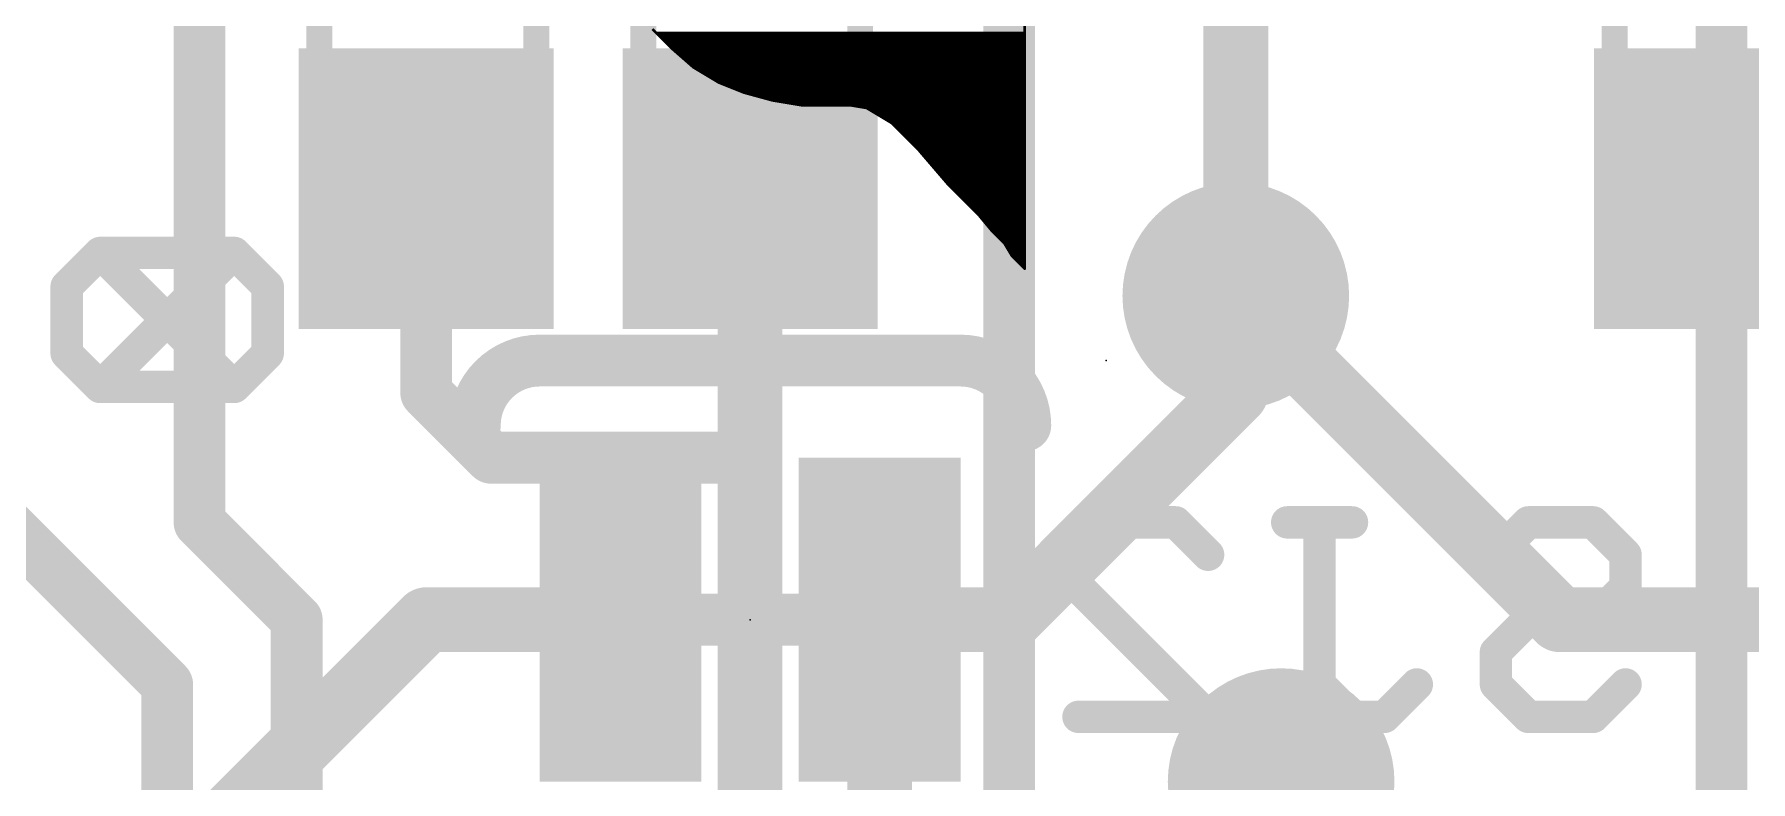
# Model space of a CAD drawing. Extents: x -33 to 74, y -18 to 36.
# Drawn here: x 6.08 to 12.81, y 24.76 to 27.7 of the extents above; entities that cross this region are included whole.
import ezdxf

# ---------------------------------------------------------------- set-up
doc = ezdxf.new("R2010")
doc.units = 0
for name, color, linetype in [('1', 12, 'CONTINUOUS'), ('16', 132, 'CONTINUOUS'), ('18', 110, 'CONTINUOUS'), ('21', 41, 'CONTINUOUS'), ('22', 40, 'CONTINUOUS'), ('24', 53, 'CONTINUOUS'), ('51', 53, 'CONTINUOUS')]:
    doc.layers.add(name, color=color, linetype=linetype)

# ---------------------------------------------------------------- blocks, each defined once
blk = doc.blocks.new('RECT')
blk.add_solid([(-0.5, -0.5), (0.5, -0.5), (-0.5, 0.5), (0.5, 0.5)])
blk = doc.blocks.new('ROUNDV')
at = {"const_width": 0.5}
blk.add_lwpolyline([(0, -0.25, 1), (0, 0.25, 1), (0, -0.25)], format="xyb", dxfattribs=at)

msp = doc.modelspace()

# ---------------------------------------------------------------- linework, layer by layer
at = {"layer": '1'}
for points, const_width in [([(10.795, 31.115), (10.795, 26.67)], 0.254), ([(6.731, 28.79), (6.731, 25.781)], 0.2032), ([(9.906, 23.876), (9.906, 28.79)], 0.2032), ([(8.89, 27.09), (8.89, 26.035)], 0.254), ([(7.62, 27.09), (7.62, 26.289)], 0.2032), ([(13.55, 27.09), (12.7, 27.09)], 0.2032), ([(12.065, 25.4), (10.795, 26.67)], 0.254), ([(6.604, 25.146), (5.08, 26.67)], 0.2032), ([(7.62, 26.289), (7.874, 26.035)], 0.2032), ([(7.874, 26.035), (8.89, 26.035)], 0.2032), ([(8.89, 26.035), (8.89, 24.13)], 0.254), ([(6.731, 25.781), (7.112, 25.4)], 0.2032), ([(12.065, 25.4), (13.97, 25.4)], 0.254), ([(7.112, 25.4), (7.112, 24.511)], 0.2032), ([(6.604, 22.86), (6.604, 25.146)], 0.2032)]:
    msp.add_lwpolyline(points, dxfattribs=dict(at, const_width=const_width))
for points, const_width in [([(8.9535, 27.09, 1), (8.8265, 27.09)], 0.127), ([(7.6708, 27.09, 1), (7.5692, 27.09)], 0.1016), ([(12.7, 27.1408, 1), (12.7, 27.0392)], 0.1016), ([(10.8399, 26.7149, 1), (10.7501, 26.6251)], 0.127), ([(10.7315, 26.67, 1), (10.8585, 26.67)], 0.127), ([(7.6559, 26.3249, 1), (7.5841, 26.2531)], 0.1016), ([(7.5692, 26.289, 1), (7.6708, 26.289)], 0.1016), ([(7.874, 26.0858, 1), (7.874, 25.9842)], 0.1016), ([(7.8381, 25.9991, 1), (7.9099, 26.0709)], 0.1016), ([(8.9535, 26.035, 1), (8.8265, 26.035)], 0.127), ([(8.89, 25.9842, 1), (8.89, 26.0858)], 0.1016), ([(8.8265, 26.035, 1), (8.9535, 26.035)], 0.127), ([(6.7669, 25.8169, 1), (6.6951, 25.7451)], 0.1016), ([(6.6802, 25.781, 1), (6.7818, 25.781)], 0.1016), ([(12.065, 25.4635, 1), (12.065, 25.3365)], 0.127), ([(7.1628, 25.4, 1), (7.0612, 25.4)], 0.1016), ([(7.0761, 25.3641, 1), (7.1479, 25.4359)], 0.1016), ([(12.0201, 25.3551, 1), (12.1099, 25.4449)], 0.127), ([(6.6548, 25.146, 1), (6.5532, 25.146)], 0.1016), ([(6.5681, 25.1101, 1), (6.6399, 25.1819)], 0.1016)]:
    msp.add_lwpolyline(points, format="xyb", dxfattribs=dict(at, const_width=const_width))
at = {"layer": '16'}
for points, const_width in [([(12.7, 30.48), (12.7, 22.86)], 0.2032), ([(10.795, 26.289), (10.795, 26.67)], 0.254), ([(9.906, 25.4), (10.795, 26.289)], 0.254), ([(7.62, 25.4), (6.731, 24.511)], 0.254), ([(8.382, 25.4), (7.62, 25.4)], 0.254), ([(9.398, 25.4), (9.398, 24.638)], 0.254), ([(9.398, 25.4), (9.906, 25.4)], 0.254), ([(8.509, 25.4), (9.271, 25.4)], 0.2032), ([(9.398, 24.638), (8.763, 24.003)], 0.254)]:
    msp.add_lwpolyline(points, dxfattribs=dict(at, const_width=const_width))
for points, const_width in [([(10.8585, 26.67, 1), (10.7315, 26.67)], 0.127), ([(10.8399, 26.2441, 1), (10.7501, 26.3339)], 0.127), ([(10.7315, 26.289, 1), (10.8585, 26.289)], 0.127), ([(7.62, 25.4635, 1), (7.62, 25.3365)], 0.127), ([(7.6649, 25.3551, 1), (7.5751, 25.4449)], 0.127), ([(8.382, 25.3365, 1), (8.382, 25.4635)], 0.127), ([(9.4615, 25.4, 1), (9.3345, 25.4)], 0.127), ([(9.398, 25.4635, 1), (9.398, 25.3365)], 0.127), ([(9.906, 25.3365, 1), (9.906, 25.4635)], 0.127), ([(8.509, 25.4508, 1), (8.509, 25.3492)], 0.1016), ([(9.271, 25.3492, 1), (9.271, 25.4508)], 0.1016), ([(9.8611, 25.4449, 1), (9.9509, 25.3551)], 0.127)]:
    msp.add_lwpolyline(points, format="xyb", dxfattribs=dict(at, const_width=const_width))
at = {"layer": '21', "const_width": 0.127}
for points in [[(6.2096, 26.7066), (6.341, 26.8379)], [(6.341, 26.8379), (6.8664, 26.8379)], [(6.8664, 26.3125), (6.341, 26.8379)], [(6.8664, 26.8379), (6.9977, 26.7066)], [(6.2096, 26.4439), (6.2096, 26.7066)], [(6.9977, 26.7066), (6.9977, 26.4439)], [(6.341, 26.3125), (6.2096, 26.4439)], [(6.9977, 26.4439), (6.8664, 26.3125)], [(6.8664, 26.3125), (6.341, 26.3125)]]:
    msp.add_lwpolyline(points, dxfattribs=at)
at = {"layer": '21', "const_width": 0.0635}
for points in [[(6.341, 26.8696, 1), (6.341, 26.8061)], [(6.3634, 26.8603, 1), (6.3185, 26.8154)], [(6.3634, 26.8154, 1), (6.3185, 26.8603)], [(6.8888, 26.8603, 1), (6.8439, 26.8154)], [(6.8664, 26.8061, 1), (6.8664, 26.8696)], [(6.2414, 26.7066, 1), (6.1779, 26.7066)], [(6.1872, 26.729, 1), (6.2321, 26.6841)], [(7.0294, 26.7066, 1), (6.966, 26.7066)], [(6.9752, 26.6841, 1), (7.0202, 26.729)], [(6.2321, 26.4663, 1), (6.1872, 26.4214)], [(6.1779, 26.4439, 1), (6.2414, 26.4439)], [(6.966, 26.4439, 1), (7.0294, 26.4439)], [(7.0202, 26.4214, 1), (6.9752, 26.4663)], [(6.341, 26.3443, 1), (6.341, 26.2808)], [(6.3185, 26.2901, 1), (6.3634, 26.335)], [(6.8439, 26.335, 1), (6.8888, 26.2901)], [(6.8439, 26.2901, 1), (6.8888, 26.335)], [(6.8664, 26.2808, 1), (6.8664, 26.3443)]]:
    msp.add_lwpolyline(points, format="xyb", dxfattribs=at)
at = {"layer": '22'}
for points, const_width in [([(9.967, 28.146), (9.967, 26.776)], 0.01), ([(8.587, 27.636), (8.507, 27.716)], 0.01), ([(8.523, 27.7), (9.967, 27.7)], 0.01), ([(8.533, 27.69), (9.967, 27.69)], 0.01), ([(8.543, 27.68), (9.967, 27.68)], 0.01), ([(8.553, 27.67), (9.967, 27.67)], 0.01), ([(8.563, 27.66), (9.967, 27.66)], 0.01), ([(8.573, 27.65), (9.967, 27.65)], 0.01), ([(8.583, 27.64), (9.967, 27.64)], 0.01), ([(8.667, 27.566), (8.587, 27.636)], 0.01), ([(8.5939, 27.63), (9.967, 27.63)], 0.01), ([(8.6053, 27.62), (9.967, 27.62)], 0.01), ([(8.6167, 27.61), (9.967, 27.61)], 0.01), ([(8.6281, 27.6), (9.967, 27.6)], 0.01), ([(8.6396, 27.59), (9.967, 27.59)], 0.01), ([(8.651, 27.58), (9.967, 27.58)], 0.01), ([(8.6624, 27.57), (9.967, 27.57)], 0.01), ([(8.767, 27.506), (8.667, 27.566)], 0.01), ([(8.677, 27.56), (9.967, 27.56)], 0.01), ([(8.6937, 27.55), (9.967, 27.55)], 0.01), ([(8.7103, 27.54), (9.967, 27.54)], 0.01), ([(8.727, 27.53), (9.967, 27.53)], 0.01), ([(8.7437, 27.52), (9.967, 27.52)], 0.01), ([(8.7603, 27.51), (9.967, 27.51)], 0.01), ([(8.867, 27.466), (8.767, 27.506)], 0.01), ([(8.782, 27.5), (9.967, 27.5)], 0.01), ([(8.807, 27.49), (9.967, 27.49)], 0.01), ([(8.832, 27.48), (9.967, 27.48)], 0.01), ([(8.857, 27.47), (9.967, 27.47)], 0.01), ([(8.977, 27.436), (8.867, 27.466)], 0.01), ([(8.889, 27.46), (9.967, 27.46)], 0.01), ([(8.9257, 27.45), (9.967, 27.45)], 0.01), ([(8.9623, 27.44), (9.967, 27.44)], 0.01), ([(9.097, 27.416), (8.977, 27.436)], 0.01), ([(9.013, 27.43), (9.967, 27.43)], 0.01), ([(9.073, 27.42), (9.967, 27.42)], 0.01), ([(9.287, 27.416), (9.097, 27.416)], 0.01), ([(9.347, 27.406), (9.287, 27.416)], 0.01), ([(9.323, 27.41), (9.967, 27.41)], 0.01), ([(9.447, 27.346), (9.347, 27.406)], 0.01), ([(9.357, 27.4), (9.967, 27.4)], 0.01), ([(9.3737, 27.39), (9.967, 27.39)], 0.01), ([(9.3903, 27.38), (9.967, 27.38)], 0.01), ([(9.407, 27.37), (9.967, 27.37)], 0.01), ([(9.4237, 27.36), (9.967, 27.36)], 0.01), ([(9.4403, 27.35), (9.967, 27.35)], 0.01), ([(9.547, 27.246), (9.447, 27.346)], 0.01), ([(9.453, 27.34), (9.967, 27.34)], 0.01), ([(9.463, 27.33), (9.967, 27.33)], 0.01), ([(9.473, 27.32), (9.967, 27.32)], 0.01), ([(9.483, 27.31), (9.967, 27.31)], 0.01), ([(9.493, 27.3), (9.967, 27.3)], 0.01), ([(9.503, 27.29), (9.967, 27.29)], 0.01), ([(9.513, 27.28), (9.967, 27.28)], 0.01), ([(9.523, 27.27), (9.967, 27.27)], 0.01), ([(9.533, 27.26), (9.967, 27.26)], 0.01), ([(9.543, 27.25), (9.967, 27.25)], 0.01), ([(9.667, 27.106), (9.547, 27.246)], 0.01), ([(9.5521, 27.24), (9.967, 27.24)], 0.01), ([(9.5607, 27.23), (9.967, 27.23)], 0.01), ([(9.5693, 27.22), (9.967, 27.22)], 0.01), ([(9.5779, 27.21), (9.967, 27.21)], 0.01), ([(9.5864, 27.2), (9.967, 27.2)], 0.01), ([(9.595, 27.19), (9.967, 27.19)], 0.01), ([(9.6036, 27.18), (9.967, 27.18)], 0.01), ([(9.6121, 27.17), (9.967, 27.17)], 0.01), ([(9.6207, 27.16), (9.967, 27.16)], 0.01), ([(9.6293, 27.15), (9.967, 27.15)], 0.01), ([(9.6379, 27.14), (9.967, 27.14)], 0.01), ([(9.6464, 27.13), (9.967, 27.13)], 0.01), ([(9.655, 27.12), (9.967, 27.12)], 0.01), ([(9.6636, 27.11), (9.967, 27.11)], 0.01), ([(9.787, 26.986), (9.667, 27.106)], 0.01), ([(9.673, 27.1), (9.967, 27.1)], 0.01), ([(9.683, 27.09), (9.967, 27.09)], 0.01), ([(9.693, 27.08), (9.967, 27.08)], 0.01), ([(9.703, 27.07), (9.967, 27.07)], 0.01), ([(9.713, 27.06), (9.967, 27.06)], 0.01), ([(9.723, 27.05), (9.967, 27.05)], 0.01), ([(9.733, 27.04), (9.967, 27.04)], 0.01), ([(9.743, 27.03), (9.967, 27.03)], 0.01), ([(9.753, 27.02), (9.967, 27.02)], 0.01), ([(9.763, 27.01), (9.967, 27.01)], 0.01), ([(9.773, 27), (9.967, 27)], 0.01), ([(9.783, 26.99), (9.967, 26.99)], 0.01), ([(9.837, 26.926), (9.787, 26.986)], 0.01), ([(9.792, 26.98), (9.967, 26.98)], 0.01), ([(9.8003, 26.97), (9.967, 26.97)], 0.01), ([(9.8087, 26.96), (9.967, 26.96)], 0.01), ([(9.817, 26.95), (9.967, 26.95)], 0.01), ([(9.8253, 26.94), (9.967, 26.94)], 0.01), ([(9.8337, 26.93), (9.967, 26.93)], 0.01), ([(9.887, 26.876), (9.837, 26.926)], 0.01), ([(6.3416, 26.8379), (6.2103, 26.7066)], 0.127), ([(6.867, 26.8379), (6.3416, 26.8379)], 0.127), ([(6.3416, 26.3125), (6.867, 26.8379)], 0.127), ([(6.9984, 26.7066), (6.867, 26.8379)], 0.127), ([(9.843, 26.92), (9.967, 26.92)], 0.01), ([(9.853, 26.91), (9.967, 26.91)], 0.01), ([(9.863, 26.9), (9.967, 26.9)], 0.01), ([(9.873, 26.89), (9.967, 26.89)], 0.01), ([(9.883, 26.88), (9.967, 26.88)], 0.01), ([(9.917, 26.826), (9.887, 26.876)], 0.01), ([(9.8906, 26.87), (9.967, 26.87)], 0.01), ([(9.8966, 26.86), (9.967, 26.86)], 0.01), ([(9.9026, 26.85), (9.967, 26.85)], 0.01), ([(9.9086, 26.84), (9.967, 26.84)], 0.01), ([(9.9146, 26.83), (9.967, 26.83)], 0.01), ([(9.967, 26.776), (9.917, 26.826)], 0.01), ([(9.923, 26.82), (9.967, 26.82)], 0.01), ([(9.933, 26.81), (9.967, 26.81)], 0.01), ([(9.943, 26.8), (9.967, 26.8)], 0.01), ([(9.953, 26.79), (9.967, 26.79)], 0.01), ([(6.2103, 26.7066), (6.2103, 26.4439)], 0.127), ([(6.9984, 26.4439), (6.9984, 26.7066)], 0.127), ([(9.963, 26.78), (9.967, 26.78)], 0.01), ([(6.2103, 26.4439), (6.3416, 26.3125)], 0.127), ([(6.867, 26.3125), (6.9984, 26.4439)], 0.127), ([(9.7155, 26.416), (8.0645, 26.416)], 0.2032), ([(6.3416, 26.3125), (6.867, 26.3125)], 0.127), ([(10.178, 25.6545), (10.3052, 25.7817)], 0.127), ([(10.3052, 25.7817), (10.5594, 25.7817)], 0.127), ([(10.5594, 25.7817), (10.6865, 25.6545)], 0.127), ([(11.2508, 25.7817), (10.9966, 25.7817)], 0.127), ([(11.1237, 25.1461), (11.1237, 25.7817)], 0.127), ([(11.8152, 25.6545), (11.9423, 25.7817)], 0.127), ([(11.9423, 25.7817), (12.1965, 25.7817)], 0.127), ([(12.1965, 25.7817), (12.3236, 25.6545)], 0.127), ([(10.178, 25.5274), (10.178, 25.6545)], 0.127), ([(12.3236, 25.6545), (12.3236, 25.5274)], 0.127), ([(10.6865, 25.019), (10.178, 25.5274)], 0.127), ([(12.3236, 25.5274), (12.1965, 25.4003)], 0.127), ([(11.9423, 25.4003), (11.8152, 25.2732)], 0.127), ([(12.1965, 25.4003), (11.9423, 25.4003)], 0.127), ([(11.8152, 25.2732), (11.8152, 25.1461)], 0.127), ([(11.2508, 25.019), (11.1237, 25.1461)], 0.127), ([(11.5051, 25.1461), (11.378, 25.019)], 0.127), ([(11.8152, 25.1461), (11.9423, 25.019)], 0.127), ([(12.1965, 25.019), (12.3236, 25.1461)], 0.127), ([(10.178, 25.019), (10.6865, 25.019)], 0.127), ([(11.378, 25.019), (11.2508, 25.019)], 0.127), ([(11.9423, 25.019), (12.1965, 25.019)], 0.127)]:
    msp.add_lwpolyline(points, dxfattribs=dict(at, const_width=const_width))
for points, const_width in [([(8.533, 27.6925, 1), (8.533, 27.6875)], 0.005), ([(8.543, 27.6825, 1), (8.543, 27.6775)], 0.005), ([(8.553, 27.6725, 1), (8.553, 27.6675)], 0.005), ([(9.967, 27.6875, 1), (9.967, 27.6925)], 0.005), ([(9.967, 27.6775, 1), (9.967, 27.6825)], 0.005), ([(9.967, 27.6675, 1), (9.967, 27.6725)], 0.005), ([(8.563, 27.6625, 1), (8.563, 27.6575)], 0.005), ([(8.573, 27.6525, 1), (8.573, 27.6475)], 0.005), ([(8.583, 27.6425, 1), (8.583, 27.6375)], 0.005), ([(8.5886, 27.6379, 1), (8.5854, 27.6341)], 0.005), ([(8.5852, 27.6342, 1), (8.5888, 27.6378)], 0.005), ([(8.5939, 27.6325, 1), (8.5939, 27.6275)], 0.005), ([(8.6053, 27.6225, 1), (8.6053, 27.6175)], 0.005), ([(8.6167, 27.6125, 1), (8.6167, 27.6075)], 0.005), ([(8.6281, 27.6025, 1), (8.6281, 27.5975)], 0.005), ([(9.967, 27.6575, 1), (9.967, 27.6625)], 0.005), ([(9.967, 27.6475, 1), (9.967, 27.6525)], 0.005), ([(9.967, 27.6375, 1), (9.967, 27.6425)], 0.005), ([(9.967, 27.6275, 1), (9.967, 27.6325)], 0.005), ([(9.967, 27.6175, 1), (9.967, 27.6225)], 0.005), ([(9.967, 27.6075, 1), (9.967, 27.6125)], 0.005), ([(9.967, 27.5975, 1), (9.967, 27.6025)], 0.005), ([(8.6396, 27.5925, 1), (8.6396, 27.5875)], 0.005), ([(8.651, 27.5825, 1), (8.651, 27.5775)], 0.005), ([(8.6624, 27.5725, 1), (8.6624, 27.5675)], 0.005), ([(8.6683, 27.5681, 1), (8.6657, 27.5639)], 0.005), ([(8.6654, 27.5641, 1), (8.6686, 27.5679)], 0.005), ([(8.677, 27.5625, 1), (8.677, 27.5575)], 0.005), ([(8.6937, 27.5525, 1), (8.6937, 27.5475)], 0.005), ([(8.7103, 27.5425, 1), (8.7103, 27.5375)], 0.005), ([(8.727, 27.5325, 1), (8.727, 27.5275)], 0.005), ([(9.967, 27.5875, 1), (9.967, 27.5925)], 0.005), ([(9.967, 27.5775, 1), (9.967, 27.5825)], 0.005), ([(9.967, 27.5675, 1), (9.967, 27.5725)], 0.005), ([(9.967, 27.5575, 1), (9.967, 27.5625)], 0.005), ([(9.967, 27.5475, 1), (9.967, 27.5525)], 0.005), ([(9.967, 27.5375, 1), (9.967, 27.5425)], 0.005), ([(9.967, 27.5275, 1), (9.967, 27.5325)], 0.005), ([(8.7437, 27.5225, 1), (8.7437, 27.5175)], 0.005), ([(8.7603, 27.5125, 1), (8.7603, 27.5075)], 0.005), ([(8.7679, 27.5083, 1), (8.7661, 27.5037)], 0.005), ([(8.7657, 27.5039, 1), (8.7683, 27.5081)], 0.005), ([(8.782, 27.5025, 1), (8.782, 27.4975)], 0.005), ([(8.807, 27.4925, 1), (8.807, 27.4875)], 0.005), ([(8.832, 27.4825, 1), (8.832, 27.4775)], 0.005), ([(8.857, 27.4725, 1), (8.857, 27.4675)], 0.005), ([(8.8677, 27.4684, 1), (8.8663, 27.4636)], 0.005), ([(8.8661, 27.4637, 1), (8.8679, 27.4683)], 0.005), ([(8.889, 27.4625, 1), (8.889, 27.4575)], 0.005), ([(9.967, 27.5175, 1), (9.967, 27.5225)], 0.005), ([(9.967, 27.5075, 1), (9.967, 27.5125)], 0.005), ([(9.967, 27.4975, 1), (9.967, 27.5025)], 0.005), ([(9.967, 27.4875, 1), (9.967, 27.4925)], 0.005), ([(9.967, 27.4775, 1), (9.967, 27.4825)], 0.005), ([(9.967, 27.4675, 1), (9.967, 27.4725)], 0.005), ([(9.967, 27.4575, 1), (9.967, 27.4625)], 0.005), ([(8.9257, 27.4525, 1), (8.9257, 27.4475)], 0.005), ([(8.9623, 27.4425, 1), (8.9623, 27.4375)], 0.005), ([(8.9774, 27.4385, 1), (8.9766, 27.4335)], 0.005), ([(8.9763, 27.4336, 1), (8.9777, 27.4384)], 0.005), ([(9.013, 27.4325, 1), (9.013, 27.4275)], 0.005), ([(9.073, 27.4225, 1), (9.073, 27.4175)], 0.005), ([(9.097, 27.4185, 1), (9.097, 27.4135)], 0.005), ([(9.0966, 27.4135, 1), (9.0974, 27.4185)], 0.005), ([(9.2874, 27.4185, 1), (9.2866, 27.4135)], 0.005), ([(9.287, 27.4135, 1), (9.287, 27.4185)], 0.005), ([(9.323, 27.4125, 1), (9.323, 27.4075)], 0.005), ([(9.3483, 27.4081, 1), (9.3457, 27.4039)], 0.005), ([(9.3466, 27.4035, 1), (9.3474, 27.4085)], 0.005), ([(9.357, 27.4025, 1), (9.357, 27.3975)], 0.005), ([(9.967, 27.4475, 1), (9.967, 27.4525)], 0.005), ([(9.967, 27.4375, 1), (9.967, 27.4425)], 0.005), ([(9.967, 27.4275, 1), (9.967, 27.4325)], 0.005), ([(9.967, 27.4175, 1), (9.967, 27.4225)], 0.005), ([(9.967, 27.4075, 1), (9.967, 27.4125)], 0.005), ([(9.967, 27.3975, 1), (9.967, 27.4025)], 0.005), ([(9.3737, 27.3925, 1), (9.3737, 27.3875)], 0.005), ([(9.3903, 27.3825, 1), (9.3903, 27.3775)], 0.005), ([(9.407, 27.3725, 1), (9.407, 27.3675)], 0.005), ([(9.4237, 27.3625, 1), (9.4237, 27.3575)], 0.005), ([(9.4403, 27.3525, 1), (9.4403, 27.3475)], 0.005), ([(9.4488, 27.3478, 1), (9.4452, 27.3442)], 0.005), ([(9.4457, 27.3439, 1), (9.4483, 27.3481)], 0.005), ([(9.453, 27.3425, 1), (9.453, 27.3375)], 0.005), ([(9.463, 27.3325, 1), (9.463, 27.3275)], 0.005), ([(9.967, 27.3875, 1), (9.967, 27.3925)], 0.005), ([(9.967, 27.3775, 1), (9.967, 27.3825)], 0.005), ([(9.967, 27.3675, 1), (9.967, 27.3725)], 0.005), ([(9.967, 27.3575, 1), (9.967, 27.3625)], 0.005), ([(9.967, 27.3475, 1), (9.967, 27.3525)], 0.005), ([(9.967, 27.3375, 1), (9.967, 27.3425)], 0.005), ([(9.967, 27.3275, 1), (9.967, 27.3325)], 0.005), ([(9.473, 27.3225, 1), (9.473, 27.3175)], 0.005), ([(9.483, 27.3125, 1), (9.483, 27.3075)], 0.005), ([(9.493, 27.3025, 1), (9.493, 27.2975)], 0.005), ([(9.503, 27.2925, 1), (9.503, 27.2875)], 0.005), ([(9.513, 27.2825, 1), (9.513, 27.2775)], 0.005), ([(9.523, 27.2725, 1), (9.523, 27.2675)], 0.005), ([(9.533, 27.2625, 1), (9.533, 27.2575)], 0.005), ([(9.967, 27.3175, 1), (9.967, 27.3225)], 0.005), ([(9.967, 27.3075, 1), (9.967, 27.3125)], 0.005), ([(9.967, 27.2975, 1), (9.967, 27.3025)], 0.005), ([(9.967, 27.2875, 1), (9.967, 27.2925)], 0.005), ([(9.967, 27.2775, 1), (9.967, 27.2825)], 0.005), ([(9.967, 27.2675, 1), (9.967, 27.2725)], 0.005), ([(9.967, 27.2575, 1), (9.967, 27.2625)], 0.005), ([(9.543, 27.2525, 1), (9.543, 27.2475)], 0.005), ([(9.5489, 27.2476, 1), (9.5451, 27.2444)], 0.005), ([(9.5452, 27.2442, 1), (9.5488, 27.2478)], 0.005), ([(9.5521, 27.2425, 1), (9.5521, 27.2375)], 0.005), ([(9.5607, 27.2325, 1), (9.5607, 27.2275)], 0.005), ([(9.5693, 27.2225, 1), (9.5693, 27.2175)], 0.005), ([(9.5779, 27.2125, 1), (9.5779, 27.2075)], 0.005), ([(9.5864, 27.2025, 1), (9.5864, 27.1975)], 0.005), ([(9.595, 27.1925, 1), (9.595, 27.1875)], 0.005), ([(9.967, 27.2475, 1), (9.967, 27.2525)], 0.005), ([(9.967, 27.2375, 1), (9.967, 27.2425)], 0.005), ([(9.967, 27.2275, 1), (9.967, 27.2325)], 0.005), ([(9.967, 27.2175, 1), (9.967, 27.2225)], 0.005), ([(9.967, 27.2075, 1), (9.967, 27.2125)], 0.005), ([(9.967, 27.1975, 1), (9.967, 27.2025)], 0.005), ([(9.967, 27.1875, 1), (9.967, 27.1925)], 0.005), ([(9.6036, 27.1825, 1), (9.6036, 27.1775)], 0.005), ([(9.6121, 27.1725, 1), (9.6121, 27.1675)], 0.005), ([(9.6207, 27.1625, 1), (9.6207, 27.1575)], 0.005), ([(9.6293, 27.1525, 1), (9.6293, 27.1475)], 0.005), ([(9.6379, 27.1425, 1), (9.6379, 27.1375)], 0.005), ([(9.6464, 27.1325, 1), (9.6464, 27.1275)], 0.005), ([(9.967, 27.1775, 1), (9.967, 27.1825)], 0.005), ([(9.967, 27.1675, 1), (9.967, 27.1725)], 0.005), ([(9.967, 27.1575, 1), (9.967, 27.1625)], 0.005), ([(9.967, 27.1475, 1), (9.967, 27.1525)], 0.005), ([(9.967, 27.1375, 1), (9.967, 27.1425)], 0.005), ([(9.967, 27.1275, 1), (9.967, 27.1325)], 0.005), ([(9.655, 27.1225, 1), (9.655, 27.1175)], 0.005), ([(9.6636, 27.1125, 1), (9.6636, 27.1075)], 0.005), ([(9.6688, 27.1078, 1), (9.6652, 27.1042)], 0.005), ([(9.6651, 27.1044, 1), (9.6689, 27.1076)], 0.005), ([(9.673, 27.1025, 1), (9.673, 27.0975)], 0.005), ([(9.683, 27.0925, 1), (9.683, 27.0875)], 0.005), ([(9.693, 27.0825, 1), (9.693, 27.0775)], 0.005), ([(9.703, 27.0725, 1), (9.703, 27.0675)], 0.005), ([(9.713, 27.0625, 1), (9.713, 27.0575)], 0.005), ([(9.967, 27.1175, 1), (9.967, 27.1225)], 0.005), ([(9.967, 27.1075, 1), (9.967, 27.1125)], 0.005), ([(9.967, 27.0975, 1), (9.967, 27.1025)], 0.005), ([(9.967, 27.0875, 1), (9.967, 27.0925)], 0.005), ([(9.967, 27.0775, 1), (9.967, 27.0825)], 0.005), ([(9.967, 27.0675, 1), (9.967, 27.0725)], 0.005), ([(9.967, 27.0575, 1), (9.967, 27.0625)], 0.005), ([(9.723, 27.0525, 1), (9.723, 27.0475)], 0.005), ([(9.733, 27.0425, 1), (9.733, 27.0375)], 0.005), ([(9.743, 27.0325, 1), (9.743, 27.0275)], 0.005), ([(9.753, 27.0225, 1), (9.753, 27.0175)], 0.005), ([(9.763, 27.0125, 1), (9.763, 27.0075)], 0.005), ([(9.773, 27.0025, 1), (9.773, 26.9975)], 0.005), ([(9.783, 26.9925, 1), (9.783, 26.9875)], 0.005), ([(9.967, 27.0475, 1), (9.967, 27.0525)], 0.005), ([(9.967, 27.0375, 1), (9.967, 27.0425)], 0.005), ([(9.967, 27.0275, 1), (9.967, 27.0325)], 0.005), ([(9.967, 27.0175, 1), (9.967, 27.0225)], 0.005), ([(9.967, 27.0075, 1), (9.967, 27.0125)], 0.005), ([(9.967, 26.9975, 1), (9.967, 27.0025)], 0.005), ([(9.967, 26.9875, 1), (9.967, 26.9925)], 0.005), ([(9.7889, 26.9876, 1), (9.7851, 26.9844)], 0.005), ([(9.7852, 26.9842, 1), (9.7888, 26.9878)], 0.005), ([(9.792, 26.9825, 1), (9.792, 26.9775)], 0.005), ([(9.8003, 26.9725, 1), (9.8003, 26.9675)], 0.005), ([(9.8087, 26.9625, 1), (9.8087, 26.9575)], 0.005), ([(9.817, 26.9525, 1), (9.817, 26.9475)], 0.005), ([(9.8253, 26.9425, 1), (9.8253, 26.9375)], 0.005), ([(9.8337, 26.9325, 1), (9.8337, 26.9275)], 0.005), ([(9.8388, 26.9278, 1), (9.8352, 26.9242)], 0.005), ([(9.8351, 26.9244, 1), (9.8389, 26.9276)], 0.005), ([(9.967, 26.9775, 1), (9.967, 26.9825)], 0.005), ([(9.967, 26.9675, 1), (9.967, 26.9725)], 0.005), ([(9.967, 26.9575, 1), (9.967, 26.9625)], 0.005), ([(9.967, 26.9475, 1), (9.967, 26.9525)], 0.005), ([(9.967, 26.9375, 1), (9.967, 26.9425)], 0.005), ([(9.967, 26.9275, 1), (9.967, 26.9325)], 0.005), ([(6.3416, 26.8697, 1), (6.3416, 26.8062)], 0.0635), ([(6.3641, 26.8154, 1), (6.3192, 26.8604)], 0.0635), ([(6.8895, 26.8604, 1), (6.8446, 26.8154)], 0.0635), ([(6.8895, 26.8154, 1), (6.8446, 26.8604)], 0.0635), ([(6.867, 26.8062, 1), (6.867, 26.8697)], 0.0635), ([(9.843, 26.9225, 1), (9.843, 26.9175)], 0.005), ([(9.853, 26.9125, 1), (9.853, 26.9075)], 0.005), ([(9.863, 26.9025, 1), (9.863, 26.8975)], 0.005), ([(9.873, 26.8925, 1), (9.873, 26.8875)], 0.005), ([(9.883, 26.8825, 1), (9.883, 26.8775)], 0.005), ([(9.8891, 26.8773, 1), (9.8849, 26.8747)], 0.005), ([(9.8852, 26.8742, 1), (9.8888, 26.8778)], 0.005), ([(9.8906, 26.8725, 1), (9.8906, 26.8675)], 0.005), ([(9.8966, 26.8625, 1), (9.8966, 26.8575)], 0.005), ([(9.967, 26.9175, 1), (9.967, 26.9225)], 0.005), ([(9.967, 26.9075, 1), (9.967, 26.9125)], 0.005), ([(9.967, 26.8975, 1), (9.967, 26.9025)], 0.005), ([(9.967, 26.8875, 1), (9.967, 26.8925)], 0.005), ([(9.967, 26.8775, 1), (9.967, 26.8825)], 0.005), ([(9.967, 26.8675, 1), (9.967, 26.8725)], 0.005), ([(9.967, 26.8575, 1), (9.967, 26.8625)], 0.005), ([(9.9026, 26.8525, 1), (9.9026, 26.8475)], 0.005), ([(9.9086, 26.8425, 1), (9.9086, 26.8375)], 0.005), ([(9.9146, 26.8325, 1), (9.9146, 26.8275)], 0.005), ([(9.9188, 26.8278, 1), (9.9152, 26.8242)], 0.005), ([(9.9149, 26.8247, 1), (9.9191, 26.8273)], 0.005), ([(9.923, 26.8225, 1), (9.923, 26.8175)], 0.005), ([(9.933, 26.8125, 1), (9.933, 26.8075)], 0.005), ([(9.943, 26.8025, 1), (9.943, 26.7975)], 0.005), ([(9.953, 26.7925, 1), (9.953, 26.7875)], 0.005), ([(9.967, 26.8475, 1), (9.967, 26.8525)], 0.005), ([(9.967, 26.8375, 1), (9.967, 26.8425)], 0.005), ([(9.967, 26.8275, 1), (9.967, 26.8325)], 0.005), ([(9.967, 26.8175, 1), (9.967, 26.8225)], 0.005), ([(9.967, 26.8075, 1), (9.967, 26.8125)], 0.005), ([(9.967, 26.7975, 1), (9.967, 26.8025)], 0.005), ([(9.967, 26.7875, 1), (9.967, 26.7925)], 0.005), ([(6.1878, 26.729, 1), (6.2328, 26.6841)], 0.0635), ([(6.242, 26.7066, 1), (6.1786, 26.7066)], 0.0635), ([(7.0301, 26.7066, 1), (6.9666, 26.7066)], 0.0635), ([(6.9759, 26.6841, 1), (7.0208, 26.729)], 0.0635), ([(9.963, 26.7825, 1), (9.963, 26.7775)], 0.005), ([(9.9645, 26.776, 1), (9.9695, 26.776)], 0.005), ([(9.9652, 26.7742, 1), (9.9688, 26.7778)], 0.005), ([(9.967, 26.7775, 1), (9.967, 26.7825)], 0.005), ([(6.2328, 26.4663, 1), (6.1878, 26.4214)], 0.0635), ([(6.1786, 26.4439, 1), (6.242, 26.4439)], 0.0635), ([(6.9666, 26.4439, 1), (7.0301, 26.4439)], 0.0635), ([(7.0208, 26.4214, 1), (6.9759, 26.4663)], 0.0635), ([(8.0645, 26.416, 0.4142), (7.8105, 26.162)], 0.2032), ([(8.0645, 26.4668, 1), (8.0645, 26.3652)], 0.1016), ([(8.0645, 26.3652, 1), (8.0645, 26.4668)], 0.1016), ([(9.9695, 26.162, 0.4142), (9.7155, 26.416)], 0.2032), ([(9.7155, 26.4668, 1), (9.7155, 26.3652)], 0.1016), ([(9.7155, 26.3652, 1), (9.7155, 26.4668)], 0.1016), ([(6.3416, 26.3443, 1), (6.3416, 26.2808)], 0.0635), ([(6.3192, 26.335, 1), (6.3641, 26.2901)], 0.0635), ([(6.3192, 26.2901, 1), (6.3641, 26.335)], 0.0635), ([(6.8446, 26.335, 1), (6.8895, 26.2901)], 0.0635), ([(6.867, 26.2808, 1), (6.867, 26.3443)], 0.0635), ([(7.7597, 26.162, 1), (7.8613, 26.162)], 0.1016), ([(9.9187, 26.162, 1), (10.0203, 26.162)], 0.1016), ([(10.3052, 25.8134, 1), (10.3052, 25.7499)], 0.0635), ([(10.3276, 25.7592, 1), (10.2827, 25.8041)], 0.0635), ([(10.5818, 25.8041, 1), (10.5369, 25.7592)], 0.0635), ([(10.5594, 25.7499, 1), (10.5594, 25.8134)], 0.0635), ([(10.9966, 25.8134, 1), (10.9966, 25.7499)], 0.0635), ([(11.1555, 25.7817, 1), (11.092, 25.7817)], 0.0635), ([(11.2508, 25.7499, 1), (11.2508, 25.8134)], 0.0635), ([(11.9423, 25.8134, 1), (11.9423, 25.7499)], 0.0635), ([(11.9648, 25.7592, 1), (11.9199, 25.8041)], 0.0635), ([(12.219, 25.8041, 1), (12.1741, 25.7592)], 0.0635), ([(12.1965, 25.7499, 1), (12.1965, 25.8134)], 0.0635), ([(10.2098, 25.6545, 1), (10.1463, 25.6545)], 0.0635), ([(12.3554, 25.6545, 1), (12.2919, 25.6545)], 0.0635), ([(10.1556, 25.677, 1), (10.2005, 25.6321)], 0.0635), ([(10.664, 25.6321, 1), (10.7089, 25.677)], 0.0635), ([(11.7928, 25.677, 1), (11.8377, 25.6321)], 0.0635), ([(12.3012, 25.6321, 1), (12.3461, 25.677)], 0.0635), ([(10.2005, 25.5499, 1), (10.1556, 25.505)], 0.0635), ([(12.3461, 25.505, 1), (12.3012, 25.5499)], 0.0635), ([(10.1463, 25.5274, 1), (10.2098, 25.5274)], 0.0635), ([(12.2919, 25.5274, 1), (12.3554, 25.5274)], 0.0635), ([(11.9423, 25.4321, 1), (11.9423, 25.3686)], 0.0635), ([(11.9648, 25.3779, 1), (11.9199, 25.4228)], 0.0635), ([(12.1741, 25.4228, 1), (12.219, 25.3779)], 0.0635), ([(12.1965, 25.3686, 1), (12.1965, 25.4321)], 0.0635), ([(11.847, 25.2732, 1), (11.7835, 25.2732)], 0.0635), ([(11.7928, 25.2957, 1), (11.8377, 25.2508)], 0.0635), ([(11.1462, 25.1686, 1), (11.1013, 25.1237)], 0.0635), ([(11.092, 25.1461, 1), (11.1555, 25.1461)], 0.0635), ([(11.5275, 25.1237, 1), (11.4826, 25.1686)], 0.0635), ([(11.7835, 25.1461, 1), (11.847, 25.1461)], 0.0635), ([(11.8377, 25.1686, 1), (11.7928, 25.1237)], 0.0635), ([(12.3461, 25.1237, 1), (12.3012, 25.1686)], 0.0635), ([(10.178, 25.0508, 1), (10.178, 24.9873)], 0.0635), ([(10.664, 24.9965, 1), (10.7089, 25.0415)], 0.0635), ([(10.6865, 24.9873, 1), (10.6865, 25.0508)], 0.0635), ([(11.2508, 25.0508, 1), (11.2508, 24.9873)], 0.0635), ([(11.2284, 24.9965, 1), (11.2733, 25.0415)], 0.0635), ([(11.3555, 25.0415, 1), (11.4004, 24.9965)], 0.0635), ([(11.378, 24.9873, 1), (11.378, 25.0508)], 0.0635), ([(11.9423, 25.0508, 1), (11.9423, 24.9873)], 0.0635), ([(11.9199, 24.9965, 1), (11.9648, 25.0415)], 0.0635), ([(12.1741, 25.0415, 1), (12.219, 24.9965)], 0.0635), ([(12.1965, 24.9873, 1), (12.1965, 25.0508)], 0.0635)]:
    msp.add_lwpolyline(points, format="xyb", dxfattribs=dict(at, const_width=const_width))
at = {"layer": '24'}
for p in [(10.287, 26.416), (8.89, 25.4)]:
    msp.add_point(p, dxfattribs=at)
at = {"layer": '51', "const_width": 0.1016}
for points in [[(7.201, 28.296), (7.201, 27.584)], [(8.052, 28.296), (8.052, 27.584)], [(8.471, 28.296), (8.471, 27.584)], [(9.322, 28.296), (9.322, 27.584)], [(12.281, 28.296), (12.281, 27.584)]]:
    msp.add_lwpolyline(points, dxfattribs=at)
at = {"layer": '51', "const_width": 0.0508}
for points in [[(7.1756, 27.584, 1), (7.2264, 27.584)], [(8.0266, 27.584, 1), (8.0774, 27.584)], [(8.4456, 27.584, 1), (8.4964, 27.584)], [(9.2966, 27.584, 1), (9.3474, 27.584)], [(12.2556, 27.584, 1), (12.3064, 27.584)]]:
    msp.add_lwpolyline(points, format="xyb", dxfattribs=at)

# ---------------------------------------------------------------- block references
at = {"layer": '1', "xscale": 1.1, "rotation": 270}
for p in [(7.62, 27.09), (8.89, 27.09), (12.7, 27.09)]:
    msp.add_blockref('RECT', p, dxfattribs=at)
at = {"layer": '16', "xscale": 0.635, "yscale": 1.27}
for p in [(8.382, 25.4), (9.398, 25.4)]:
    msp.add_blockref('RECT', p, dxfattribs=at)
at = {"layer": '18', "xscale": 0.889, "yscale": 0.889}
for p in [(10.795, 26.67), (10.795, 26.67), (10.9728, 24.765), (10.9728, 24.765)]:
    msp.add_blockref('ROUNDV', p, dxfattribs=at)
at = {"layer": '51', "xscale": 0.5001, "yscale": 0.95, "rotation": 270}
for p in [(7.6251, 27.3598), (8.8951, 27.3598), (12.7051, 27.3598)]:
    msp.add_blockref('RECT', p, dxfattribs=at)

doc.saveas('drawing.dxf')
